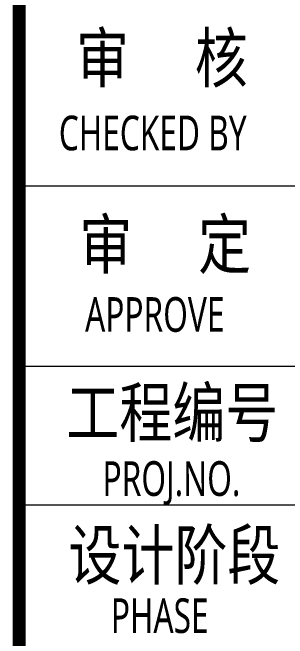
# Model space of a CAD drawing. Header units: inches. Extents: x -3272461 to -2504170, y 403793 to 1071042.
# Drawn here: x -2948588 to -2945614, y 571184 to 577955 of the extents above; entities that cross this region are included whole.
import ezdxf
from ezdxf.enums import TextEntityAlignment as Align

# ---------------------------------------------------------------- set-up
doc = ezdxf.new("R2010")
doc.units = ezdxf.units.IN
doc.header["$LTSCALE"] = 1000
doc.header["$MEASUREMENT"] = 0
doc.layers.get('0').update_dxf_attribs({"lineweight": 18})
doc.layers.add('0-TK', color=4, linetype='Continuous', lineweight=18)
doc.layers.add('PUB_TITLE', color=153, linetype='Continuous', lineweight=18)
doc.styles.add('-黑体', font='', dxfattribs={"width": 0.7})
doc.styles.get('-黑体').set_extended_font_data('微软雅黑')

msp = doc.modelspace()

# ---------------------------------------------------------------- linework, layer by layer
at = {"layer": '0-TK'}
msp.add_lwpolyline([(-2948516.4, 566630.6, 144, 144, 0), (-2948516.4, 626630.6, 144, 144, 0)], format="xyseb", dxfattribs=at)
at = {"layer": 'PUB_TITLE'}
for p, q in [((-2948516.4, 576080.6), (-2942202.2, 576080.6)), ((-2948516.4, 574130.6), (-2942202.2, 574130.6)), ((-2948516.4, 572630.6), (-2942202.2, 572630.6))]:
    msp.add_line(p, q, dxfattribs=at)

# ---------------------------------------------------------------- texts
at = {"style": '-黑体', "width": 0.7}
msp.add_text('APPROVE', height=375, dxfattribs=at).set_placement((-2947803.5, 574501.6))
at = {"style": '-黑体'}
for s, height, width, p in [('工程编号', 525, 0.8, (-2948005.5, 573628.5)), ('PROJ.NO.', 375, 0.7, (-2947614.2, 572914.1)), ('设计阶段', 525, 0.8, (-2947982.9, 572087.4)), ('PHASE', 375, 0.7, (-2947524.4, 571431.2))]:
    msp.add_text(s, height=height, dxfattribs=dict(at, width=width)).set_placement(p, align=Align.MIDDLE_LEFT)
for s, insert, char_height, width, attachment_point in [('{\\W0.8;审     核}', (-2947900.9, 577434.6), 525, 2848.416, 4), ('CHECKED BY', (-2948087.5, 576649.7), 375, 3164.086, 4), ('{\\W0.8;审     定}', (-2947865.1, 575126.3), 525, 2840.366, 7)]:
    msp.add_mtext(s, dxfattribs=dict(at, insert=insert, char_height=char_height, width=width, attachment_point=attachment_point))

doc.saveas('drawing.dxf')
